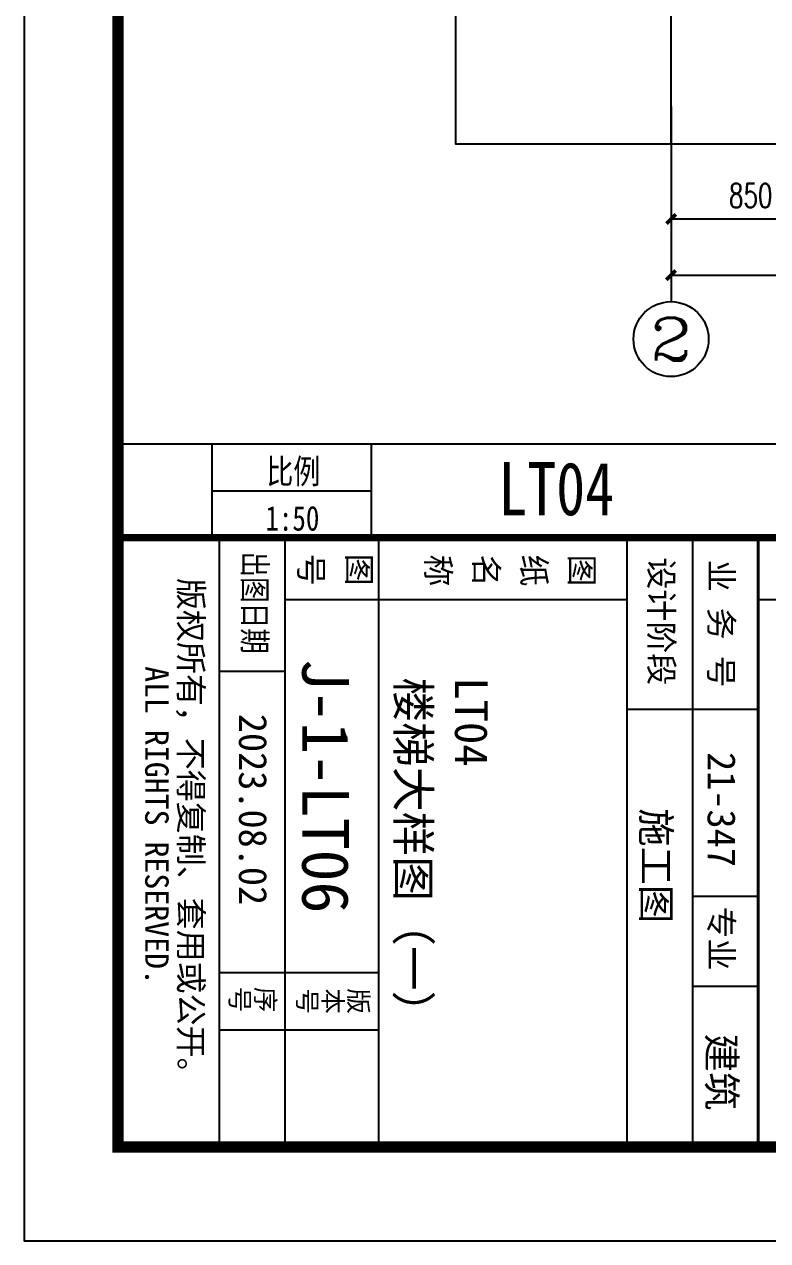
# Model space of a CAD drawing. Header units: millimetres. Extents: x 434053 to 1059003, y -2417481 to 936527.
# Drawn here: x 578801 to 582766, y -1807326 to -1800838 of the extents above; entities that cross this region are included whole.
import ezdxf
from ezdxf.enums import TextEntityAlignment as Align

# ---------------------------------------------------------------- set-up
doc = ezdxf.new("R2010")
doc.units = ezdxf.units.MM
doc.header["$LTSCALE"] = 1000
doc.header["$MEASUREMENT"] = 0
doc.linetypes.add('DOTE', pattern=[2.4200000000000004, 2, -0.2, 0.02, -0.2])
doc.layers.get('Defpoints').update_dxf_attribs({"color": 6})
for name, color, linetype in [('A-ANNO-TTLB', 7, 'Continuous'), ('A-AXIS', 16, 'DOTE'), ('AXIS', 3, 'Continuous'), ('AXIS_TEXT', 7, 'Continuous'), ('DIM_SYMB', 3, 'Continuous'), ('PUB_DIM', 83, 'Continuous'), ('PUB_TEXT', 7, 'Continuous'), ('TITEXT', 7, 'Continuous'), ('TITLIN', 7, 'Continuous'), ('X1', 7, 'Continuous'), ('图框层', 3, 'Continuous')]:
    doc.layers.add(name, color=color, linetype=linetype)
doc.styles.add('_TCH_AXIS', font='COMPLEX', dxfattribs={"bigfont": 'GBCBIG'})
doc.styles.add('_TCH_DIM_T3', font='SIMPLEX', dxfattribs={"width": 0.7058823529411765, "bigfont": 'GBCBIG'})
doc.styles.add('ACHT', font='simhei.ttf')
doc.styles.add('COMPLEX', font='COMPLEX')
doc.styles.add('TITLE', font='simhei.ttf')
doc.styles.add('TITXH', font='')
doc.styles.add('TITXV', font='', dxfattribs={"width": 0.8})
doc.styles.add('宋体', font='', dxfattribs={"width": 0.8})
doc.styles.get('TITXH').set_extended_font_data('@SimSun')
doc.styles.get('TITXV').set_extended_font_data('SimSun')
doc.styles.get('宋体').set_extended_font_data('SimSun')
doc.dimstyles.new('_TCH_ARCH&&50', dxfattribs={"dimtxt": 127.5, "dimasz": 50, "dimexe": 125, "dimexo": 150, "dimgap": 61.25000000000001, "dimtad": 1, "dimdec": 0, "dimzin": 0, "dimdsep": 46, "dimtxsty": '_TCH_DIM_T3', "dimblk": 'ARCHTICK', "dimcen": 0.09, "dimclrt": 7, "dimazin": 2, "dimtfac": 1, "dimtdec": 0, "dimtix": 1, "dimtmove": 2, "dimatfit": 3, "dimfxl": 1, "dimtolj": 1, "dimtzin": 0, "dimarcsym": 0})

# ---------------------------------------------------------------- blocks, each defined once
blk = doc.blocks.new('A$C1A944FEE')
for p, q in [((-0.0006806949386373162, 500.0001621728297), (9549.998840949498, 500.0001621728297)), ((499.9993192249676, 500.0001621728297), (499.9993192249676, 0.0001621728297322989)), ((1349.999319088995, 500.0001621728297), (1349.999319088995, 0.0001621728297322989)), ((499.9993192249676, 250.0001621728297), (1349.999319088995, 250.0001621730626))]:
    blk.add_line(p, q)
blk.add_lwpolyline([(-0.00115905050188303, 11819.99992964277), (9549.998840949498, 11819.99992964277), (9549.998840949498, -7.035722956061363e-05), (-0.00115905050188303, -7.035722956061363e-05)], close=True)
at = {"layer": 'PUB_TEXT', "style": '宋体', "width": 0.8}
for s, p in [('比例', (791.201850802551, 287.5001621730622)), ('1:50', (786.1807537561375, 37.50016217306211))]:
    blk.add_text(s, height=132.1729957805907, dxfattribs=at).set_placement(p)
blk = doc.blocks.new('_AXISO')
blk.add_circle((0, 0), 0.5)
at = {"layer": 'AXIS_TEXT', "style": 'COMPLEX', "width": 1.041666666666667}
blk.add_attdef('A', text='', height=0.56, dxfattribs=at).set_placement((-0.25, -0.28), (0.25, -0.28), align=Align.FIT)
blk = doc.blocks.new('_ArchTick')
at = {"color": 0, "linetype": 'ByBlock', "const_width": 0.4}
blk.add_lwpolyline([(-0.5, -0.5), (0.5, 0.5)], dxfattribs=at)
blk = doc.blocks.new('*D2412')
at = {"layer": 'Defpoints', "color": 0, "transparency": 16777216}
for p in [(2750.011478588451, 1699.98962901393), (6800.011478582397, 1699.989629023243), (6800.011478582397, 899.9896290213801)]:
    blk.add_point(p, dxfattribs=at)
at = {"layer": 'PUB_DIM', "color": 0, "lineweight": -2, "transparency": 16777216}
for p, q in [((2750.011478588451, 1549.98962901393), (2750.011478588451, 774.9896290213801)), ((6800.011478582397, 1549.989629023243), (6800.011478582397, 774.9896290213801)), ((2750.011478588451, 899.9896290213801), (6800.011478582397, 899.9896290213801))]:
    blk.add_line(p, q, dxfattribs=at)
at = {"layer": 'PUB_DIM', "color": 0, "lineweight": -2, "transparency": 16777216, "xscale": 50, "yscale": 50, "zscale": 50, "rotation": 180}
blk.add_blockref('_ArchTick', (2750.011478588451, 899.9896290213801), dxfattribs=at)
at = {"layer": 'PUB_DIM', "color": 0, "lineweight": -2, "transparency": 16777216, "xscale": 50, "yscale": 50, "zscale": 50}
blk.add_blockref('_ArchTick', (6800.011478582397, 899.9896290213801), dxfattribs=at)
at = {"layer": 'PUB_DIM', "color": 7, "transparency": 16777216, "insert": (4775.011478585424, 1024.98962902138), "char_height": 127.5, "attachment_point": 5, "style": '_TCH_DIM_T3'}
blk.add_mtext('\\A1;4050', dxfattribs=at)
blk = doc.blocks.new('*D2420')
at = {"layer": 'Defpoints', "color": 0, "transparency": 16777216}
for p in [(2750.011478588451, 1599.989629029296), (3600.011478574015, 1599.989629027342), (3600.011478574015, 1199.989629042755)]:
    blk.add_point(p, dxfattribs=at)
at = {"layer": 'PUB_DIM', "color": 0, "lineweight": -2, "transparency": 16777216}
for p, q in [((2750.011478588451, 1449.989629029296), (2750.011478588451, 1074.989629042755)), ((3600.011478574015, 1449.989629027342), (3600.011478574015, 1074.989629042755)), ((2750.011478588451, 1199.989629042755), (3600.011478574015, 1199.989629042755))]:
    blk.add_line(p, q, dxfattribs=at)
at = {"layer": 'PUB_DIM', "color": 0, "lineweight": -2, "transparency": 16777216, "xscale": 50, "yscale": 50, "zscale": 50, "rotation": 180}
blk.add_blockref('_ArchTick', (2750.011478588451, 1199.989629042755), dxfattribs=at)
at = {"layer": 'PUB_DIM', "color": 0, "lineweight": -2, "transparency": 16777216, "xscale": 50, "yscale": 50, "zscale": 50}
blk.add_blockref('_ArchTick', (3600.011478574015, 1199.989629042755), dxfattribs=at)
at = {"layer": 'PUB_DIM', "color": 7, "transparency": 16777216, "insert": (3175.011478581233, 1324.989629042755), "char_height": 127.5, "attachment_point": 5, "style": '_TCH_DIM_T3'}
blk.add_mtext('\\A1;850', dxfattribs=at)
blk = doc.blocks.new('asdgdfgsghfdjfh')
at = {"layer": '图框层', "style": 'TITXV'}
for s, p in [('建筑', (-7.99999999998181, 62)), ('21-347', (-35.99999999998181, 62)), ('施工图', (-29.99999999998181, 55)), ('2023.08.02', (-35.99999999998181, 12))]:
    blk.add_text(s, height=3, dxfattribs=at).set_placement(p, align=Align.BOTTOM_CENTER)
blk = doc.blocks.new('asdfgafg21GZ_LABEL2')
at = {"layer": 'TITLIN'}
for p, q in [((-58.35523681644816, 100.2933235939324), (-58.35523681644816, 68.29332358769948)), ((-46.67908447459806, 68.29332358769948), (-46.67908447459806, 54.29332358497246)), ((-26.70408447459806, 68.2933235876989), (-26.70408447459806, 61.29332358633567)), ((-17.13408447460039, 68.2933235876989), (-17.13408447459805, 61.29332358633567)), ((-65.00000001266133, 61.29332358633567), (0, 61.29332358633567)), ((-65.00000001266133, 54.29332358497246), (0, 54.29332358497246)), ((-58.35523681644816, 54.29332358497246), (-58.35523681644816, 17.79332357786296)), ((-65.00000001266133, 27.79332357981176), (0, 27.79332357981176)), ((-18.58284817163833, 27.79332357981176), (-18.58284817163833, 10.79332357649915)), ((-12.47405821089633, 27.79332357981176), (-12.47405821089633, 10.79332357649915)), ((-65.00000001266133, 17.79332357786296), (0, 17.79332357786296)), ((-50.72508513902314, 17.79332357786296), (-50.72508513902314, 10.79332357649915)), ((-65.00000001266133, 10.79332357649915), (0, 10.79332357649915))]:
    blk.add_line(p, q, dxfattribs=at)
for points, const_width in [([(-65.00000001266133, 224.1150701355642), (-65.00000001266133, 0)], 0.8000000001558245), ([(-65.00000001266133, 68.29332358769948), (0, 68.29332358769948)], 0.3000000000584342)]:
    blk.add_lwpolyline(points, dxfattribs=dict(at, const_width=const_width))
at = {"layer": 'TITEXT'}
for s, style, p in [('业 务 号', 'TITXV', (-62.64100709824125, 63.10547018121338)), ('专业', 'TITXV', (-25.65536838281376, 63.09705165177851)), ('设计阶段', 'TITXV', (-62.89950498017949, 56.71517922585531)), ('版权所有，不得复制、套用或公开。', 'TITLE', (-60.6923833345389, 6.530295256787127)), ('ALL RIGHTS RESERVED.', 'TITLE', (-51.2961877565179, 2.895177517831826))]:
    blk.add_text(s, height=2.500000000486951, dxfattribs=dict(at, style=style)).set_placement(p)
at = {"layer": 'TITEXT', "style": 'TITXH'}
for s, height, p in [('图 纸 名 称', 2.500000000486951, (-62.79450227053371, 51.24668656307554)), ('图 号', 2.500000000486951, (-62.87485908183502, 27.48266938777923)), ('版本号', 2.000000000389561, (-16.59191186751239, 27.04374924385095)), ('序号', 2.000000000389561, (-16.75635300783907, 17.12051860103026))]:
    blk.add_text(s, height=height, rotation=270, dxfattribs=at).set_placement(p)
at = {"layer": 'TITEXT', "style": 'TITXV', "width": 0.8}
blk.add_text('出图日期', height=2.500000000486951, dxfattribs=at).set_placement((-63.52295836255653, 13.33771796042558))
blk = doc.blocks.new('asdfgafgA$C15443CC7')
at = {"layer": 'A-ANNO-TTLB'}
blk.add_lwpolyline([(52200.0000000298, -1.192092895507812e-07), (209850.0000000298, -1.192092895507812e-07), (209850.0000000298, 89099.99999988079), (52200.0000000298, 89099.99999988079)], close=True, dxfattribs=at)
at = {"layer": 'A-ANNO-TTLB', "const_width": 180}
blk.add_lwpolyline([(55950.0000000298, 1499.999999880791), (208350.0000000298, 1499.999999880791), (208350.0000000298, 87599.99999988079), (55950.0000000298, 87599.99999988079)], close=True, dxfattribs=at)
at = {"layer": '图框层', "xscale": 150.0000000300889, "yscale": 150.0000000300889, "zscale": 150.0000000300889}
blk.add_blockref('asdfgafg21GZ_LABEL2', (208349.9999997616, 1499.999982357025), dxfattribs=at)
blk = doc.blocks.new('asdfadfsdhg')
at = {"xscale": 0.3333333333333333, "yscale": 0.3333333333333333, "zscale": 0.3333333333333333, "rotation": 270}
blk.add_blockref('asdfgafgA$C15443CC7', (3.981404006481171e-08, 69950.00000000955), dxfattribs=at)
at = {"layer": '图框层', "xscale": 50, "yscale": 50, "zscale": 50, "rotation": 270}
blk.add_blockref('asdgdfgsghfdjfh', (500, 500), dxfattribs=at)
blk = doc.blocks.new('A$C2FA77C9D')
at = {"layer": 'A-AXIS'}
blk.add_line((2750.011478588451, 1599.989629029296), (2750.011478588451, 9899.98962892266), dxfattribs=at)
at = {"layer": 'AXIS'}
blk.add_line((2750.011478588453, 1799.98962901393), (2750.011478588453, 758.9893958494067), dxfattribs=at)
at = {"layer": 'DIM_SYMB'}
blk.add_lwpolyline([(7500.011478069238, 9899.98962892266), (5813.441713639069, 9899.98962892266), (5775.224839040544, 9794.98962892266), (5738.196173091885, 10004.98962892266), (5700.941713639069, 9899.98962892266), (1600.011478588451, 9899.98962892266), (1600.011478588451, 7780.93295007851), (1530.838407382369, 7742.716075480916), (1650.698702128138, 7705.687409531791), (1600.011478588451, 7668.43295007851), (1600.011478588451, 1599.98962900741), (5700.941713639069, 1599.989629029296), (5738.196173091885, 1693.675563508645), (5770.758170446381, 1518.956580064259), (5813.441713639069, 1599.989629029296), (7500.011478069238, 1599.989629029296), (7500.011478979141, 7668.43295007851), (7595.011478979141, 7705.687409532256), (7421.767773796804, 7742.716075480916), (7500.011478979141, 7780.93295007851), (7500.011478069238, 9899.98962892266)], dxfattribs=at)
at = {"layer": 'AXIS'}
ref = blk.add_blockref('_AXISO', (2750.011478588453, 558.9893958494067), dxfattribs=dict(at, xscale=400, yscale=400, zscale=400))
ref.add_attrib('A', '2', dxfattribs={"layer": 'AXIS_TEXT', "height": 226.2741699796952, "style": '_TCH_AXIS', "width": 1.5}).set_placement((2636.874393598605, 445.8523108595591), (2863.1485635783, 445.8523108595591), align=Align.FIT)
at = {"layer": 'PUB_DIM'}
for p1, p2, distance, picture, middle in [((2750.011478588451, 1699.98962901393), (6800.011478582397, 1699.989629023243), -800.0000000018629, '*D2412', (4775.011478585424, 1024.98962902138)), ((2750.011478588451, 1599.989629029296), (3600.011478574015, 1599.989629027342), -399.999999984587, '*D2420', (3175.011478581233, 1324.989629042755))]:
    dim = blk.add_aligned_dim(p1=p1, p2=p2, distance=distance, dimstyle='_TCH_ARCH&&50', dxfattribs=at)
    dim.commit()
    dim.dimension.update_dxf_attribs({"geometry": picture, "text_midpoint": middle})

msp = doc.modelspace()

# ---------------------------------------------------------------- block references
for name, p in [('asdfadfsdhg', (578800.9359465544, -1807326.270222604)), ('A$C1A944FEE', (579300.9371056049, -1803576.270152247)), ('A$C2FA77C9D', (579500.924467966, -1803076.259619102))]:
    msp.add_blockref(name, p)

# ---------------------------------------------------------------- texts
at = {"layer": 'PUB_TEXT', "color": 2, "style": '宋体', "width": 0.8}
msp.add_text('LT04', height=283.2278481012658, dxfattribs=at).set_placement((581330.1213071987, -1803456.527684563))
at = {"layer": 'X1', "color": 2, "style": 'ACHT'}
msp.add_text('J-1-LT06', height=249.999999931341, rotation=270, dxfattribs=at).set_placement((580283.3968313639, -1804219.869893014))
at = {"layer": 'X1', "style": 'ACHT'}
for s, p in [('楼梯大样图（一）', (580787.8129754965, -1804321.508450449)), ('LT04', (581098.3129754965, -1804321.508450449))]:
    msp.add_text(s, height=175, rotation=270, dxfattribs=at).set_placement(p)

doc.saveas('drawing.dxf')
